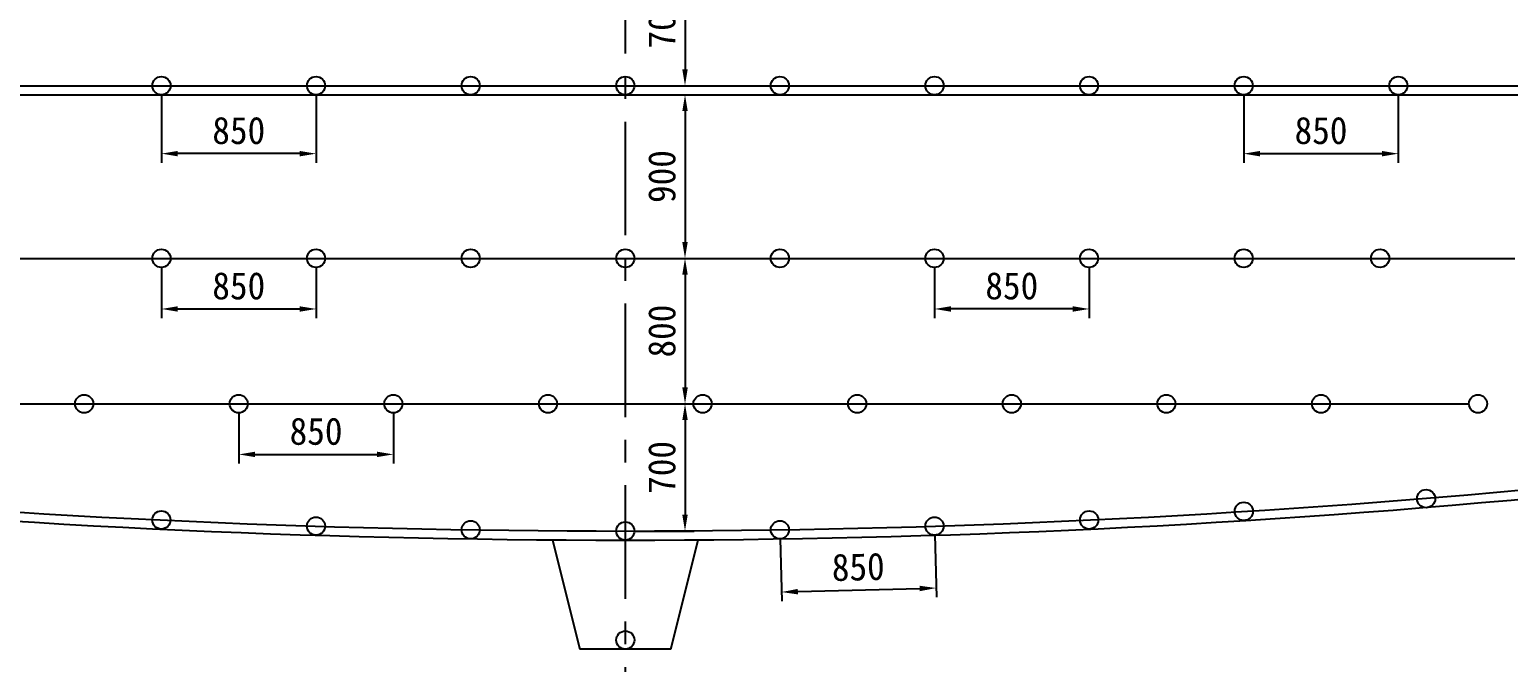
# Model space of a CAD drawing. Header units: millimetres. Extents: x -57518 to 189430, y -17322 to 123318.
# Drawn here: x 156305 to 164435, y 19953 to 23435 of the extents above; entities that cross this region are included whole.
import ezdxf

# ---------------------------------------------------------------- set-up
doc = ezdxf.new("R2010")
doc.units = ezdxf.units.MM
doc.header["$LTSCALE"] = 500
doc.header["$PDMODE"] = 1
doc.linetypes.add('A-CENTR01', pattern=[2, 1.25, -0.25, 0.25, -0.25])
for name, color, linetype in [('CS-BLST', 4, 'Continuous'), ('CS-BLST-LIN1', 2, 'Continuous'), ('CS-CNTL', 1, 'A-CENTR01'), ('CS-DIMS', 1, 'Continuous'), ('CS-EXCV', 3, 'E-DIGLN01')]:
    doc.layers.add(name, color=color, linetype=linetype)
doc.styles.add('굴림체', font='')
doc.styles.get('굴림체').set_extended_font_data('GulimChe')
doc.linetypes.add('E-DIGLN01', pattern='A,0.9,-0.2,[19,kscals.shx,S=0.1,R=180,X=0,Y=0],0.9', length=2)
doc.dimstyles.new('DIM01-50', dxfattribs={"dimscale": 50, "dimtxt": 3, "dimasz": 1.8, "dimexe": 1, "dimexo": 1, "dimgap": 1, "dimtad": 1, "dimdec": 0, "dimzin": 9, "dimdsep": 46, "dimlunit": 6, "dimtxsty": '굴림체', "dimcen": 2.5, "dimclrt": 3, "dimadec": 4, "dimazin": 0, "dimtfac": 1, "dimtdec": 0, "dimtmove": 2, "dimatfit": 3, "dimfxl": 1, "dimtolj": 1, "dimtzin": 0, "dimarcsym": 0})

# ---------------------------------------------------------------- blocks, each defined once
blk = doc.blocks.new('*D12')
at = {"layer": 'CS-DIMS', "color": 0, "lineweight": -2, "transparency": 16777216}
for p, q in [((159629.7, 23826.2), (159958.2, 23826.2)), ((159908.2, 23736.2), (159908.2, 23216.2)), ((159629.7, 23126.2), (159958.2, 23126.2))]:
    blk.add_line(p, q, dxfattribs=at)
at = {"layer": 'CS-DIMS', "color": 0, "transparency": 16777216}
for points in [[(159893.2, 23736.2), (159923.2, 23736.2), (159908.2, 23826.2)], [(159893.2, 23216.2), (159923.2, 23216.2), (159908.2, 23126.2)]]:
    blk.add_solid(points, dxfattribs=at)
at = {"layer": 'Defpoints', "color": 0, "transparency": 16777216}
for p in [(159579.7, 23826.2), (159579.7, 23126.2), (159908.2, 23126.2)]:
    blk.add_point(p, dxfattribs=at)
at = {"layer": 'CS-DIMS', "color": 3, "transparency": 16777216, "insert": (159781.3, 23476.2), "char_height": 150, "attachment_point": 5, "rotation": 90, "style": '굴림체'}
blk.add_mtext('\\A1;700', dxfattribs=at)
blk = doc.blocks.new('*D31')
at = {"layer": 'CS-DIMS', "color": 0, "lineweight": -2, "transparency": 16777216}
for p, q in [((161281, 20655.8), (161289.9, 20312.6)), ((160431, 20633.7), (160439.9, 20290.4)), ((160528.6, 20342.7), (161198.7, 20360.2))]:
    blk.add_line(p, q, dxfattribs=at)
at = {"layer": 'CS-DIMS', "color": 0, "transparency": 16777216}
for points in [[(160528.2, 20357.7), (160529, 20327.7), (160438.6, 20340.4)], [(161198.3, 20375.2), (161199.1, 20345.2), (161288.6, 20362.5)]]:
    blk.add_solid(points, dxfattribs=at)
at = {"layer": 'Defpoints', "color": 0, "transparency": 16777216}
for p in [(160429.7, 20683.6), (161279.7, 20705.8), (161288.6, 20362.5)]:
    blk.add_point(p, dxfattribs=at)
at = {"layer": 'CS-DIMS', "color": 3, "transparency": 16777216, "insert": (160860.3, 20478.1), "char_height": 150, "attachment_point": 5, "rotation": 1.495, "style": '굴림체'}
blk.add_mtext('\\A1;850', dxfattribs=at)
blk = doc.blocks.new('*D32')
at = {"layer": 'CS-DIMS', "color": 0, "lineweight": -2, "transparency": 16777216}
for p, q in [((159629.7, 21376.2), (159958.2, 21376.2)), ((159908.2, 21286.2), (159908.2, 20766.2)), ((159629.7, 20676.2), (159958.2, 20676.2))]:
    blk.add_line(p, q, dxfattribs=at)
at = {"layer": 'CS-DIMS', "color": 0, "transparency": 16777216}
for points in [[(159893.2, 21286.2), (159923.2, 21286.2), (159908.2, 21376.2)], [(159893.2, 20766.2), (159923.2, 20766.2), (159908.2, 20676.2)]]:
    blk.add_solid(points, dxfattribs=at)
at = {"layer": 'Defpoints', "color": 0, "transparency": 16777216}
for p in [(159579.7, 21376.2), (159579.7, 20676.2), (159908.2, 20676.2)]:
    blk.add_point(p, dxfattribs=at)
at = {"layer": 'CS-DIMS', "color": 3, "transparency": 16777216, "insert": (159781.3, 21026.2), "char_height": 150, "attachment_point": 5, "rotation": 90, "style": '굴림체'}
blk.add_mtext('\\A1;700', dxfattribs=at)
blk = doc.blocks.new('*D33')
at = {"layer": 'CS-DIMS', "color": 0, "lineweight": -2, "transparency": 16777216}
for p, q in [((159629.7, 22176.2), (159958.2, 22176.2)), ((159908.2, 22086.2), (159908.2, 21466.2)), ((159629.7, 21376.2), (159958.2, 21376.2))]:
    blk.add_line(p, q, dxfattribs=at)
at = {"layer": 'CS-DIMS', "color": 0, "transparency": 16777216}
for points in [[(159893.2, 22086.2), (159923.2, 22086.2), (159908.2, 22176.2)], [(159893.2, 21466.2), (159923.2, 21466.2), (159908.2, 21376.2)]]:
    blk.add_solid(points, dxfattribs=at)
at = {"layer": 'Defpoints', "color": 0, "transparency": 16777216}
for p in [(159579.7, 22176.2), (159579.7, 21376.2), (159908.2, 21376.2)]:
    blk.add_point(p, dxfattribs=at)
at = {"layer": 'CS-DIMS', "color": 3, "transparency": 16777216, "insert": (159781.5, 21776.2), "char_height": 150, "attachment_point": 5, "rotation": 90, "style": '굴림체'}
blk.add_mtext('\\A1;800', dxfattribs=at)
blk = doc.blocks.new('*D34')
at = {"layer": 'CS-DIMS', "color": 0, "lineweight": -2, "transparency": 16777216}
for p, q in [((159629.7, 23076.2), (159958.2, 23076.2)), ((159908.2, 22986.2), (159908.2, 22266.2)), ((159629.7, 22176.2), (159958.2, 22176.2))]:
    blk.add_line(p, q, dxfattribs=at)
at = {"layer": 'CS-DIMS', "color": 0, "transparency": 16777216}
for points in [[(159893.2, 22986.2), (159923.2, 22986.2), (159908.2, 23076.2)], [(159893.2, 22266.2), (159923.2, 22266.2), (159908.2, 22176.2)]]:
    blk.add_solid(points, dxfattribs=at)
at = {"layer": 'Defpoints', "color": 0, "transparency": 16777216}
for p in [(159579.7, 23076.2), (159579.7, 22176.2), (159908.2, 22176.2)]:
    blk.add_point(p, dxfattribs=at)
at = {"layer": 'CS-DIMS', "color": 3, "transparency": 16777216, "insert": (159781.5, 22626.2), "char_height": 150, "attachment_point": 5, "rotation": 90, "style": '굴림체'}
blk.add_mtext('\\A1;900', dxfattribs=at)
blk = doc.blocks.new('*D40')
at = {"layer": 'CS-DIMS', "color": 0, "lineweight": -2, "transparency": 16777216}
for p, q in [((157029.7, 23076.2), (157029.7, 22702.2)), ((157879.7, 23076.2), (157879.7, 22702.2)), ((157789.7, 22752.2), (157119.7, 22752.2))]:
    blk.add_line(p, q, dxfattribs=at)
at = {"layer": 'CS-DIMS', "color": 0, "transparency": 16777216}
for points in [[(157119.7, 22767.2), (157119.7, 22737.2), (157029.7, 22752.2)], [(157789.7, 22767.2), (157789.7, 22737.2), (157879.7, 22752.2)]]:
    blk.add_solid(points, dxfattribs=at)
at = {"layer": 'Defpoints', "color": 0, "transparency": 16777216}
for p in [(157029.7, 23126.2), (157879.7, 23126.2), (157029.7, 22752.2)]:
    blk.add_point(p, dxfattribs=at)
at = {"layer": 'CS-DIMS', "color": 3, "transparency": 16777216, "insert": (157454.7, 22878.9), "char_height": 150, "attachment_point": 5, "style": '굴림체'}
blk.add_mtext('\\A1;850', dxfattribs=at)
blk = doc.blocks.new('*D41')
at = {"layer": 'CS-DIMS', "color": 0, "lineweight": -2, "transparency": 16777216}
for p, q in [((162979.7, 23076.2), (162979.7, 22702.2)), ((163829.7, 23076.2), (163829.7, 22702.2)), ((163069.7, 22752.2), (163739.7, 22752.2))]:
    blk.add_line(p, q, dxfattribs=at)
at = {"layer": 'CS-DIMS', "color": 0, "transparency": 16777216}
for points in [[(163069.7, 22767.2), (163069.7, 22737.2), (162979.7, 22752.2)], [(163739.7, 22767.2), (163739.7, 22737.2), (163829.7, 22752.2)]]:
    blk.add_solid(points, dxfattribs=at)
at = {"layer": 'Defpoints', "color": 0, "transparency": 16777216}
for p in [(162979.7, 23126.2), (163829.7, 23126.2), (163829.7, 22752.2)]:
    blk.add_point(p, dxfattribs=at)
at = {"layer": 'CS-DIMS', "color": 3, "transparency": 16777216, "insert": (163404.7, 22878.9), "char_height": 150, "attachment_point": 5, "style": '굴림체'}
blk.add_mtext('\\A1;850', dxfattribs=at)
blk = doc.blocks.new('*D47')
at = {"layer": 'CS-DIMS', "color": 0, "lineweight": -2, "transparency": 16777216}
for p, q in [((157029.7, 22126.2), (157029.7, 21847.7)), ((157879.7, 22126.2), (157879.7, 21847.7)), ((157119.7, 21897.7), (157789.7, 21897.7))]:
    blk.add_line(p, q, dxfattribs=at)
at = {"layer": 'CS-DIMS', "color": 0, "transparency": 16777216}
for points in [[(157119.7, 21912.7), (157119.7, 21882.7), (157029.7, 21897.7)], [(157789.7, 21912.7), (157789.7, 21882.7), (157879.7, 21897.7)]]:
    blk.add_solid(points, dxfattribs=at)
at = {"layer": 'Defpoints', "color": 0, "transparency": 16777216}
for p in [(157029.7, 22176.2), (157879.7, 22176.2), (157879.7, 21897.7)]:
    blk.add_point(p, dxfattribs=at)
at = {"layer": 'CS-DIMS', "color": 3, "transparency": 16777216, "insert": (157454.7, 22024.4), "char_height": 150, "attachment_point": 5, "style": '굴림체'}
blk.add_mtext('\\A1;850', dxfattribs=at)
blk = doc.blocks.new('*D6')
at = {"layer": 'CS-DIMS', "color": 0, "lineweight": -2, "transparency": 16777216}
for p, q in [((157454.7, 21326.2), (157454.7, 21047.7)), ((158304.7, 21326.2), (158304.7, 21047.7)), ((157544.7, 21097.7), (158214.7, 21097.7))]:
    blk.add_line(p, q, dxfattribs=at)
at = {"layer": 'CS-DIMS', "color": 0, "transparency": 16777216}
for points in [[(157544.7, 21112.7), (157544.7, 21082.7), (157454.7, 21097.7)], [(158214.7, 21112.7), (158214.7, 21082.7), (158304.7, 21097.7)]]:
    blk.add_solid(points, dxfattribs=at)
at = {"layer": 'Defpoints', "color": 0, "transparency": 16777216}
for p in [(157454.7, 21376.2), (158304.7, 21376.2), (158304.7, 21097.7)]:
    blk.add_point(p, dxfattribs=at)
at = {"layer": 'CS-DIMS', "color": 3, "transparency": 16777216, "insert": (157879.7, 21224.4), "char_height": 150, "attachment_point": 5, "style": '굴림체'}
blk.add_mtext('\\A1;850', dxfattribs=at)
blk = doc.blocks.new('*D7')
at = {"layer": 'CS-DIMS', "color": 0, "lineweight": -2, "transparency": 16777216}
for p, q in [((161279.7, 22126.2), (161279.7, 21847.7)), ((162129.7, 22126.2), (162129.7, 21847.7)), ((162039.7, 21897.7), (161369.7, 21897.7))]:
    blk.add_line(p, q, dxfattribs=at)
at = {"layer": 'CS-DIMS', "color": 0, "transparency": 16777216}
for points in [[(161369.7, 21912.7), (161369.7, 21882.7), (161279.7, 21897.7)], [(162039.7, 21912.7), (162039.7, 21882.7), (162129.7, 21897.7)]]:
    blk.add_solid(points, dxfattribs=at)
at = {"layer": 'Defpoints', "color": 0, "transparency": 16777216}
for p in [(161279.7, 22176.2), (162129.7, 22176.2), (161279.7, 21897.7)]:
    blk.add_point(p, dxfattribs=at)
at = {"layer": 'CS-DIMS', "color": 3, "transparency": 16777216, "insert": (161704.7, 22024.4), "char_height": 150, "attachment_point": 5, "style": '굴림체'}
blk.add_mtext('\\A1;850', dxfattribs=at)

msp = doc.modelspace()

# ---------------------------------------------------------------- linework, layer by layer
at = {"layer": 'CS-BLST'}
for centre in [(157029.7, 23126.2, 0), (157879.7, 23126.2, 0), (158729.7, 23126.2, 0), (159579.7, 23126.2, 0), (160429.7, 23126.2, 0), (161279.7, 23126.2, 0), (162129.7, 23126.2, 0), (162979.7, 23126.2, 0), (163829.7, 23126.2, 0), (157029.7, 22176.2, 0), (157879.7, 22176.2, 0), (158729.7, 22176.2, 0), (159579.7, 22176.2, 0), (160429.7, 22176.2, 0), (161279.7, 22176.2, 0), (162129.7, 22176.2, 0), (162979.7, 22176.2, 0), (163729.7, 22176.2, 0), (156604.7, 21376.2, 0), (157454.7, 21376.2, 0), (158304.7, 21376.2, 0), (159154.7, 21376.2, 0), (160004.7, 21376.2, 0), (160854.7, 21376.2, 0), (161704.7, 21376.2, 0), (162554.7, 21376.2, 0), (163404.7, 21376.2, 0), (164268.3, 21376.2, 0), (163982.6, 20854.5, 0), (162980.3, 20784.4, 0), (157029.4, 20737.1, 0), (157879.6, 20703.3, 0), (158729.7, 20683, 0), (160429.7, 20683, 0), (161279.8, 20703.3, 0), (162130, 20737.1, 0), (159579.7, 20676.2, 0), (159579.7, 20076.2, 0)]:
    msp.add_circle(centre, 50, dxfattribs=at)
at = {"layer": 'CS-BLST-LIN1'}
for p, q in [((154689.5, 22176.2, 0), (164469.9, 22176.2, 0)), ((154941.1, 21376.2, 0), (164218.3, 21376.2, 0))]:
    msp.add_line(p, q, dxfattribs=at)
at = {"layer": 'CS-BLST-LIN1', "elevation": 0, "flags": 128}
msp.add_lwpolyline([(153963.6, 23126.2), (165189.8, 23126.2)], dxfattribs=at)
at = {"layer": 'CS-BLST-LIN1'}
msp.add_arc((159579.7, 74523.4, 0), 53847.2, 264.55368, 275.44632, dxfattribs=at)
at = {"layer": 'CS-CNTL'}
msp.add_line((159579.7, 29928, 0), (159579.7, 19647, 0), dxfattribs=at)
at = {"layer": 'CS-EXCV'}
for q in [(159979.7, 20626.2, 0), (159329.7, 20026.2, 0)]:
    msp.add_line((159829.7, 20026.2, 0), q, dxfattribs=at)
at = {"layer": 'CS-EXCV', "elevation": 0, "flags": 128}
for points in [[(153863.9, 23076.2), (165295.4, 23076.2)], [(159179.7, 20626.2), (159329.7, 20026.2)]]:
    msp.add_lwpolyline(points, dxfattribs=at)
at = {"layer": 'CS-EXCV'}
msp.add_arc((159579.7, 74523.4, 0), 53897.2, 264.46968, 275.53032, dxfattribs=at)

# ---------------------------------------------------------------- dimensions: what is measured, and where the dimension line sits
at = {"layer": 'CS-DIMS'}
for base, p1, p2, angle, picture, middle in [((159908.2, 23126.2, 0), (159579.7, 23826.2, 0), (159579.7, 23126.2, 0), 90, '*D12', (159781.3, 23476.2, 0)), ((157029.7, 22752.2, 0), (157879.7, 23126.2, 0), (157029.7, 23126.2, 0), 180, '*D40', (157454.7, 22878.9, 0)), ((159908.2, 22176.2, 0), (159579.7, 23076.2, 0), (159579.7, 22176.2, 0), 90, '*D34', (159781.5, 22626.2, 0)), ((159908.2, 21376.2, 0), (159579.7, 22176.2, 0), (159579.7, 21376.2, 0), 90, '*D33', (159781.5, 21776.2, 0)), ((161279.7, 21897.7, 0), (162129.7, 22176.2, 0), (161279.7, 22176.2, 0), 180, '*D7', (161704.7, 22024.4, 0)), ((159908.2, 20676.2, 0), (159579.7, 21376.2, 0), (159579.7, 20676.2, 0), 90, '*D32', (159781.3, 21026.2, 0))]:
    dim = msp.add_linear_dim(base=base, p1=p1, p2=p2, angle=angle, dimstyle='DIM01-50', dxfattribs=at)
    dim.commit()
    dim.dimension.update_dxf_attribs({"geometry": picture, "text_midpoint": middle})
for base, p1, p2, picture, middle in [((163829.7, 22752.2, 0), (162979.7, 23126.2, 0), (163829.7, 23126.2, 0), '*D41', (163404.7, 22878.9, 0)), ((157879.7, 21897.7, 0), (157029.7, 22176.2, 0), (157879.7, 22176.2, 0), '*D47', (157454.7, 22024.4, 0)), ((158304.7, 21097.7, 0), (157454.7, 21376.2, 0), (158304.7, 21376.2, 0), '*D6', (157879.7, 21224.4, 0))]:
    dim = msp.add_linear_dim(base=base, p1=p1, p2=p2, dimstyle='DIM01-50', dxfattribs=at)
    dim.commit()
    dim.dimension.update_dxf_attribs({"geometry": picture, "text_midpoint": middle})
dim = msp.add_aligned_dim(p1=(160429.7, 20683.6, 0), p2=(161279.7, 20705.8, 0), distance=-343.4, text='850', dimstyle='DIM01-50', dxfattribs=at)
dim.commit()
dim.dimension.update_dxf_attribs({"geometry": '*D31', "text_midpoint": (160860.3, 20478.1, 0)})

doc.saveas('drawing.dxf')
